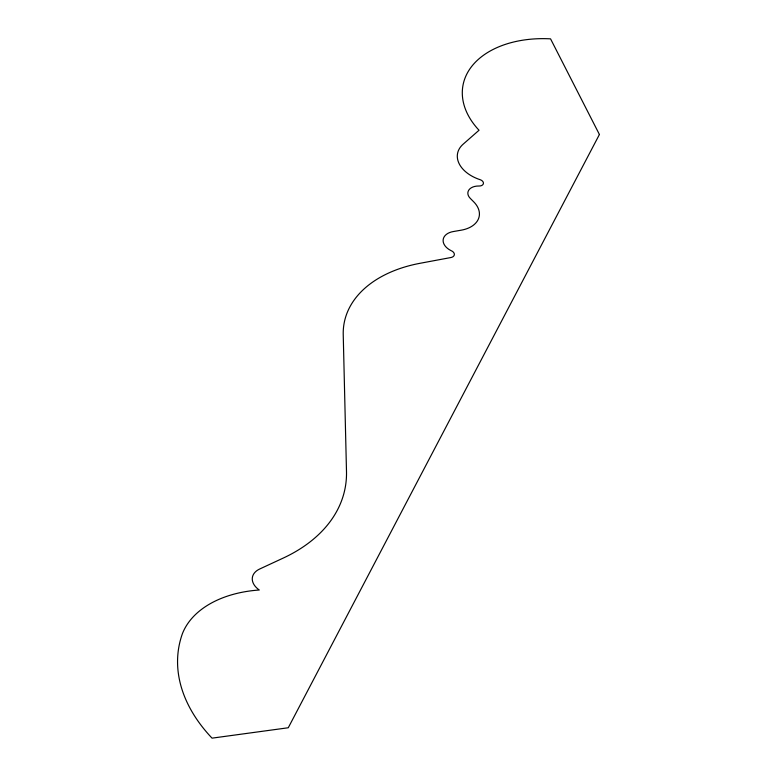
<?xml version="1.0" encoding="UTF-8"?>
<svg xmlns="http://www.w3.org/2000/svg" width="777" height="777" viewBox="0 0 777 777"><rect width="100%" height="100%" fill="white"/><g stroke="black" fill="none" stroke-linecap="round" stroke-linejoin="round"><path stroke-width="1.17" d="M599.417 134.499L288.267 727.758L212.043 738.15A194.163 126.612 10.1 0 1 182.41 633.673A107.508 70.105 10.1 0 1 259.275 590.005A21.202 13.821 10.1 0 1 259.654 569.026L283.09 558.148A181.964 118.658 10.1 0 0 346.493 471.493L343.23 334.596A128.759 83.965 10.1 0 1 420.095 263.286L450.922 257.527A5.76 3.759 10.1 0 0 454.36 254.409A5.76 3.759 10.1 0 0 450.951 250.582A16.443 10.723 10.1 0 1 443.172 239.617A16.443 10.723 10.1 0 1 453.496 231.517L461.247 230.177A29.672 19.347 10.1 0 0 473.717 201.835L470.27 198.368A12.685 8.275 10.1 0 1 478.855 186.014A5.06 3.302 10.1 0 0 483.381 183.644A5.06 3.302 10.1 0 0 480.303 179.749A34.033 22.193 10.1 0 1 463.111 144.221L479.03 130.245A95.814 62.481 10.1 0 1 471.697 66.424A95.814 62.481 10.1 0 1 550.553 38.85L599.417 134.499"/></g></svg>
